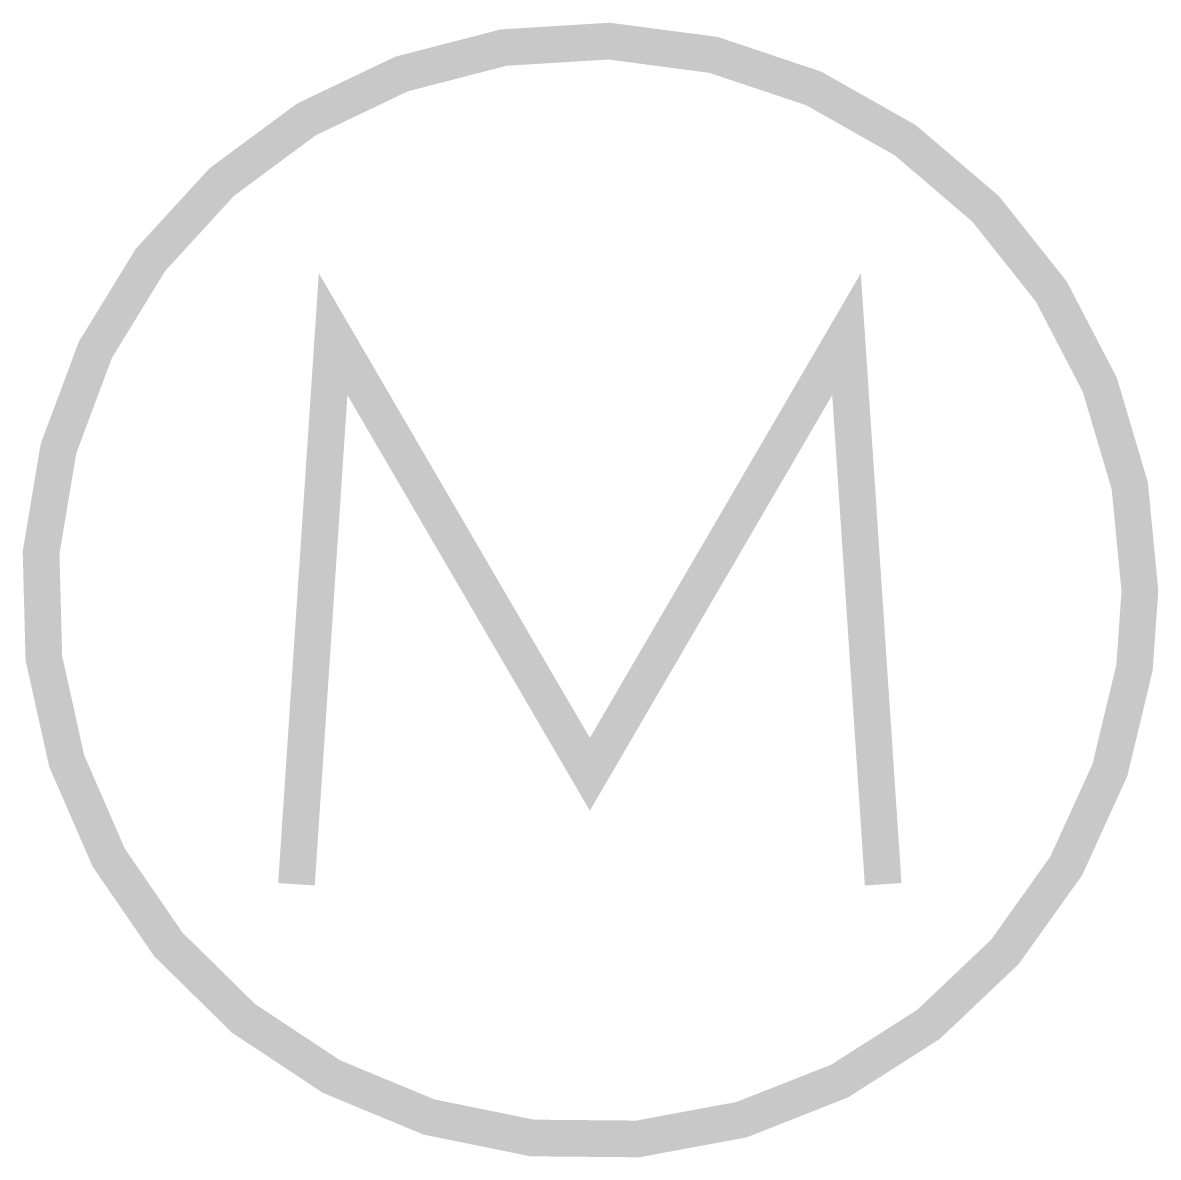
# Model space of a CAD drawing. Extents: x 2293.697 to 2294.55, y 1147.964 to 1148.815.
import ezdxf

# ---------------------------------------------------------------- set-up
doc = ezdxf.new("R2010")
doc.units = 0

msp = doc.modelspace()

# ---------------------------------------------------------------- linework, layer by layer
at = {"color": 0}
msp.add_lwpolyline([(2294.53587, 1148.38909, 0.02752, 0.02752, 0), (2294.52828, 1148.46786, 0.02752, 0.02752, 0), (2294.50581, 1148.54373, 0.02752, 0.02752, 0), (2294.46927, 1148.61393, 0.02752, 0.02752, 0), (2294.42001, 1148.67586, 0.02752, 0.02752, 0), (2294.35984, 1148.72725, 0.02752, 0.02752, 0), (2294.29096, 1148.76622, 0.02752, 0.02752, 0), (2294.21592, 1148.79132, 0.02752, 0.02752, 0), (2294.13746, 1148.80165, 0.02752, 0.02752, 0), (2294.05848, 1148.79682, 0.02752, 0.02752, 0), (2293.98186, 1148.77701, 0.02752, 0.02752, 0), (2293.91044, 1148.74294, 0.02752, 0.02752, 0), (2293.84683, 1148.69587, 0.02752, 0.02752, 0), (2293.79337, 1148.63753, 0.02752, 0.02752, 0), (2293.75202, 1148.57006, 0.02752, 0.02752, 0), (2293.72431, 1148.49594, 0.02752, 0.02752, 0), (2293.71125, 1148.41789, 0.02752, 0.02752, 0), (2293.71332, 1148.33878, 0.02752, 0.02752, 0), (2293.73045, 1148.26152, 0.02752, 0.02752, 0), (2293.762, 1148.18896, 0.02752, 0.02752, 0), (2293.80682, 1148.12374, 0.02752, 0.02752, 0), (2293.86326, 1148.06827, 0.02752, 0.02752, 0), (2293.92925, 1148.0246, 0.02752, 0.02752, 0), (2294.00236, 1147.99432, 0.02752, 0.02752, 0), (2294.0799, 1147.97854, 0.02752, 0.02752, 0), (2294.15903, 1147.97785, 0.02752, 0.02752, 0), (2294.23684, 1147.99227, 0.02752, 0.02752, 0), (2294.31047, 1148.02127, 0.02752, 0.02752, 0), (2294.37721, 1148.06379, 0.02752, 0.02752, 0), (2294.43461, 1148.11826, 0.02752, 0.02752, 0), (2294.48056, 1148.18268, 0.02752, 0.02752, 0), (2294.51338, 1148.25469, 0.02752, 0.02752, 0), (2294.53185, 1148.33164, 0.02752, 0.02752, 0)], format="xyseb", close=True, dxfattribs=at)
at = {"color": 0, "linetype": 'Continuous'}
msp.add_lwpolyline([(2293.90289, 1148.16892, 0.02752, 0.02752, 0), (2293.93041, 1148.58174, 0.02752, 0.02752, 0), (2294.12306, 1148.25149, 0.02752, 0.02752, 0), (2294.3157, 1148.58174, 0.02752, 0.02752, 0), (2294.34322, 1148.16892, 0.02752, 0.02752, 0)], format="xyseb", dxfattribs=at)

doc.saveas('drawing.dxf')
